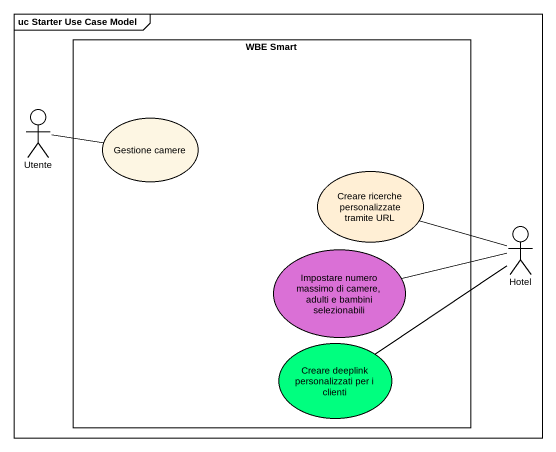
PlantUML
@startuml
mainframe uc Starter Use Case Model
rectangle "WBE Smart" as WBE_Smart {
  usecase "Gestione camere" as Gestione_camere
  usecase "Creare ricerche personalizzate tramite URL" as Creare_ricerche #FFEFD5
  usecase "Impostare numero massimo di camere, adulti e bambini selezionabili" as Impostare_numero_massimo_di #DA70D6
  usecase "Creare deeplink personalizzati per i clienti" as Creare_deeplink #00FF7F
}
actor Utente
actor Hotel
Utente -right- Gestione_camere
Hotel -left- Creare_ricerche
Hotel -left- Impostare_numero_massimo_di
Hotel -- Creare_deeplink
@enduml
